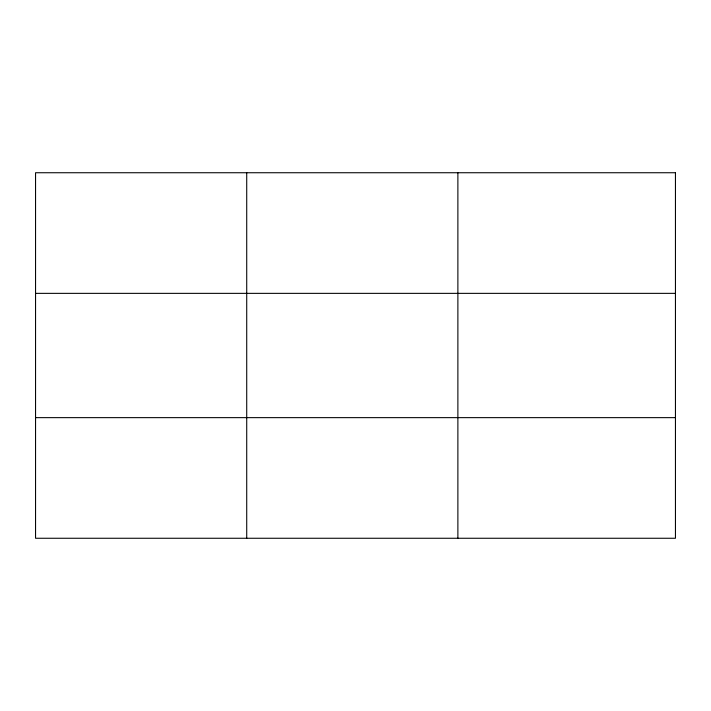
<?xml version="1.0" encoding="UTF-8"?>
<svg xmlns="http://www.w3.org/2000/svg" width="711" height="711" viewBox="0 0 711 711"><rect width="100%" height="100%" fill="white"/><g stroke="black" fill="none" stroke-linecap="round" stroke-linejoin="round"><path stroke-width="1.07" d="M246.717 172.737L246.717 538.263M457.884 172.737L457.884 538.263M35.55 293.359L675.45 293.359M35.55 417.641L675.45 417.641M675.45 172.737L675.45 538.263L35.55 538.263L35.55 172.737L675.45 172.737"/></g></svg>
